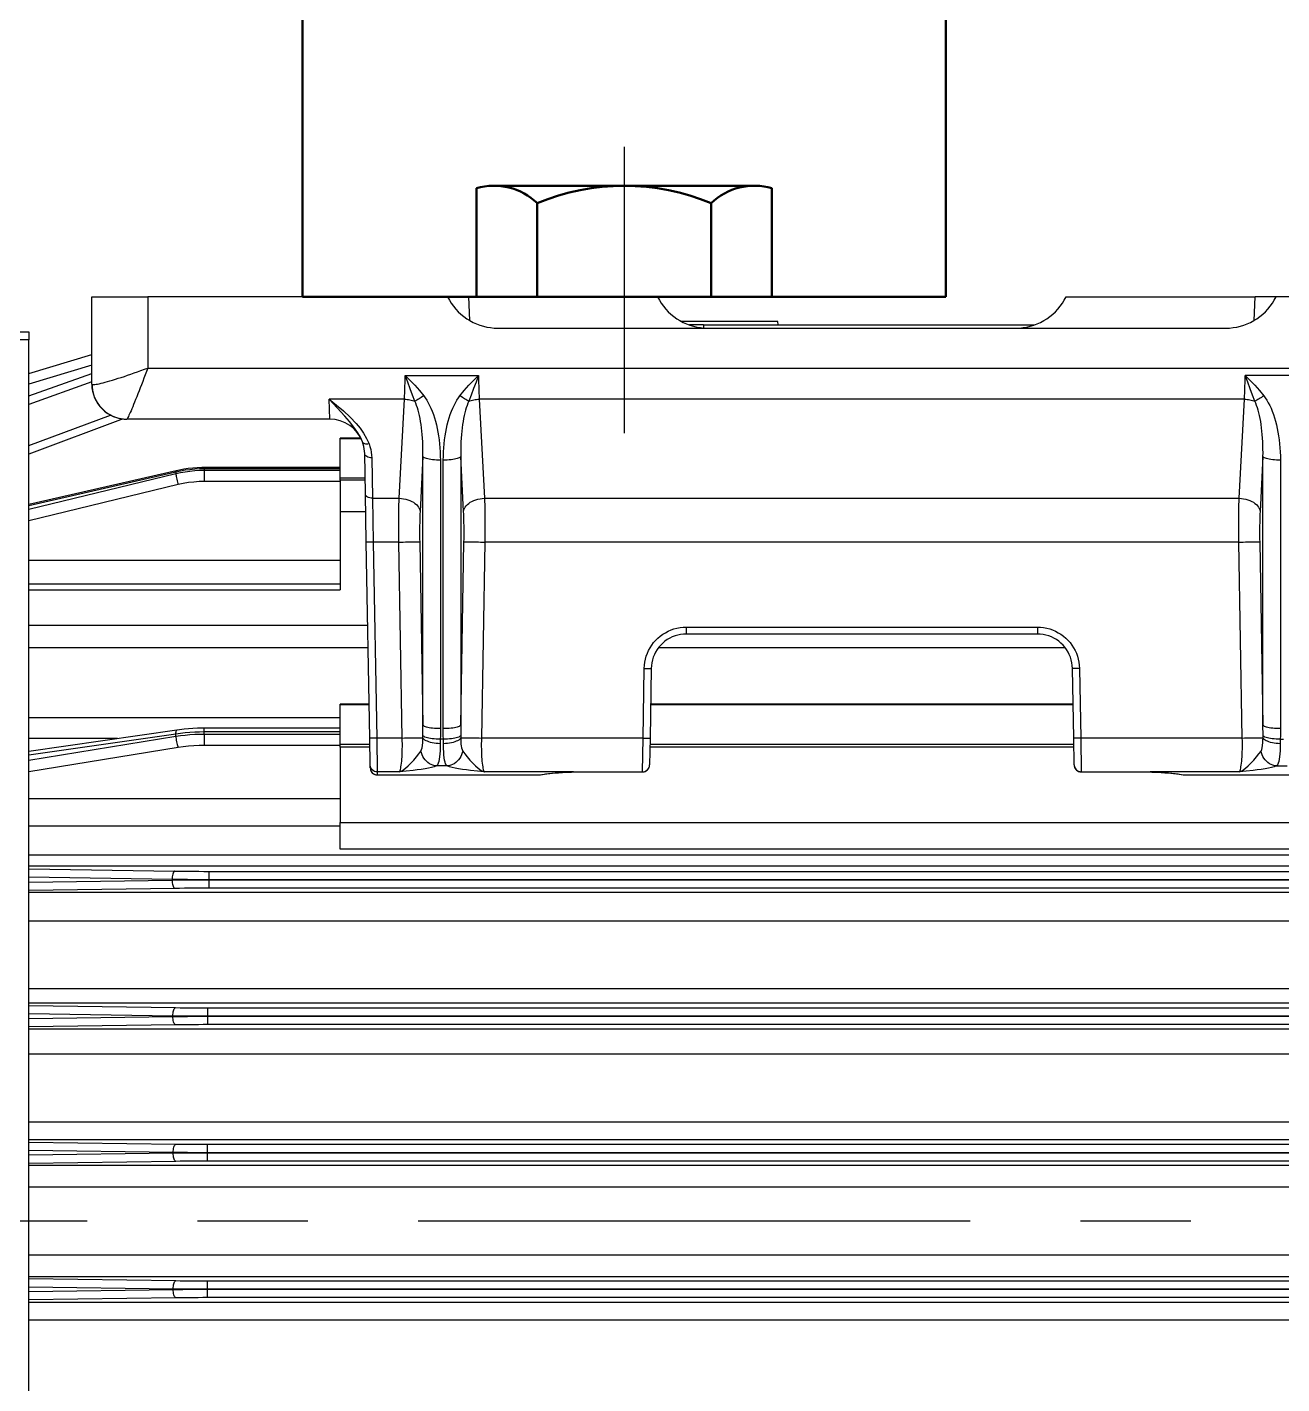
# Model space of a CAD drawing. Header units: millimetres. Extents: x 184 to 2141, y 95 to 1347.
# Drawn here: x 507.2 to 579.4, y 1015.4 to 1093.4 of the extents above; entities that cross this region are included whole.
import ezdxf

# ---------------------------------------------------------------- set-up
doc = ezdxf.new("R2010")
doc.units = ezdxf.units.MM
doc.linetypes.add('CENTER', pattern=[50.8, 31.75, -6.35, 6.35, -6.35])
doc.layers.add('gruba', color=7, linetype='Continuous', lineweight=50)
doc.layers.add('oś', color=151, linetype='CENTER')

msp = doc.modelspace()

# ---------------------------------------------------------------- linework, layer by layer
at = {"color": 7, "linetype": 'Continuous'}
for p, q in [((510.9, 1072.877), (510.9, 1077.89)), ((510.9, 1077.89), (514.122, 1077.89)), ((531.372, 1077.89), (514.122, 1077.89)), ((514.122, 1077.89), (514.122, 1073.804)), ((532.564, 1077.89), (531.372, 1077.89)), ((532.564, 1077.89), (543.453, 1077.89)), ((532.564, 1077.89), (532.632, 1076.539)), ((566.948, 1077.89), (577.837, 1077.89)), ((577.769, 1076.539), (577.837, 1077.89)), ((579.03, 1077.89), (577.837, 1077.89)), ((596.279, 1077.89), (579.03, 1077.89)), ((550.368, 1076.481), (544.818, 1076.481)), ((550.378, 1076.279), (550.368, 1076.481)), ((472.923, 1075.877), (507.276, 1075.877)), ((507.276, 1075.877), (507.276, 1075.424)), ((534.259, 1076.098), (576.142, 1076.098)), ((546.093, 1076.279), (545.276, 1076.279)), ((546.093, 1076.279), (565.125, 1076.279)), ((546.093, 1076.279), (546.093, 1076.108)), ((507.276, 1075.424), (472.923, 1075.424)), ((507.276, 971.167), (507.276, 1075.424)), ((507.276, 1073.492), (510.9, 1074.583)), ((510.9, 1073.965), (507.276, 1072.875)), ((507.276, 1072.207), (510.9, 1073.495)), ((514.122, 1073.804), (596.279, 1073.804)), ((528.923, 1073.376), (533.151, 1073.376)), ((581.478, 1073.376), (577.25, 1073.376)), ((510.9, 1073.001), (507.276, 1071.713)), ((528.88, 1072.014), (524.556, 1072.014)), ((524.588, 1070.863), (524.556, 1072.014)), ((528.581, 1066.309), (528.88, 1072.014)), ((577.207, 1072.014), (533.194, 1072.014)), ((533.194, 1072.014), (533.493, 1066.309)), ((576.909, 1066.309), (577.207, 1072.014)), ((507.276, 1069.339), (511.974, 1071.096)), ((512.706, 1070.874), (507.276, 1068.842)), ((524.588, 1070.863), (512.919, 1070.863)), ((526.379, 1069.771), (525.197, 1069.771)), ((525.197, 1069.736), (525.197, 1069.771)), ((525.197, 1067.487), (525.197, 1069.736)), ((526.397, 1069.736), (525.197, 1069.736)), ((526.642, 1066.561), (526.602, 1068.884)), ((527.004, 1068.633), (527.045, 1066.309)), ((529.95, 1068.705), (529.785, 1065.555)), ((529.95, 1053.261), (529.95, 1068.705)), ((532.289, 1065.555), (532.124, 1068.705)), ((532.124, 1068.705), (532.124, 1053.261)), ((578.277, 1068.705), (578.112, 1065.555)), ((578.277, 1053.261), (578.277, 1068.705)), ((515.759, 1067.897), (507.276, 1065.948)), ((515.736, 1067.816), (507.276, 1065.872)), ((515.736, 1067.816), (515.736, 1067.731)), ((525.197, 1068.079), (517.372, 1068.079)), ((517.372, 1068.001), (517.372, 1068.079)), ((517.372, 1068.001), (517.372, 1067.925)), ((525.197, 1068.001), (517.372, 1068.001)), ((517.372, 1067.925), (517.372, 1067.273)), ((517.372, 1067.925), (525.197, 1067.925)), ((530.953, 1068.502), (530.953, 1053.058)), ((531.121, 1053.058), (531.121, 1068.502)), ((579.28, 1068.502), (579.28, 1053.058)), ((507.276, 1065.684), (515.736, 1067.731)), ((515.867, 1067.095), (507.276, 1065.015)), ((525.197, 1067.273), (517.372, 1067.273)), ((525.197, 1067.346), (525.197, 1067.487)), ((525.197, 1067.487), (526.626, 1067.487)), ((525.197, 1067.346), (525.197, 1065.544)), ((526.629, 1067.346), (525.197, 1067.346)), ((526.691, 1063.79), (526.642, 1066.561)), ((527.045, 1066.309), (528.581, 1066.309)), ((527.045, 1066.309), (527.093, 1063.79)), ((533.493, 1066.309), (576.909, 1066.309)), ((525.197, 1065.544), (525.197, 1061.039)), ((525.197, 1065.544), (526.66, 1065.544)), ((526.887, 1052.516), (526.691, 1063.79)), ((528.559, 1063.79), (527.093, 1063.79)), ((527.093, 1063.79), (527.29, 1052.516)), ((528.759, 1052.516), (528.559, 1063.79)), ((529.762, 1063.792), (529.95, 1053.261)), ((532.124, 1053.261), (532.311, 1063.792)), ((533.515, 1063.79), (533.315, 1052.516)), ((576.886, 1063.79), (533.515, 1063.79)), ((577.087, 1052.516), (576.886, 1063.79)), ((578.09, 1063.792), (578.277, 1053.261)), ((507.276, 1062.742), (525.197, 1062.742)), ((525.197, 1061.368), (507.276, 1061.368)), ((507.276, 1061.039), (525.197, 1061.039)), ((507.276, 1059.016), (526.774, 1059.016)), ((545.098, 1058.895), (565.304, 1058.895)), ((545.098, 1058.895), (545.098, 1058.499)), ((565.304, 1058.499), (545.098, 1058.499)), ((565.304, 1058.895), (565.304, 1058.499)), ((507.276, 1057.724), (526.797, 1057.724)), ((543.51, 1057.724), (566.891, 1057.724)), ((542.612, 1052.516), (542.682, 1056.521)), ((543.084, 1056.521), (543.014, 1052.516)), ((567.387, 1052.516), (567.317, 1056.521)), ((567.72, 1056.521), (567.79, 1052.516)), ((526.854, 1054.455), (525.197, 1054.455)), ((525.197, 1054.42), (525.197, 1054.455)), ((525.197, 1052.171), (525.197, 1054.42)), ((526.854, 1054.42), (525.197, 1054.42)), ((567.353, 1054.455), (543.048, 1054.455)), ((567.354, 1054.42), (543.048, 1054.42)), ((507.276, 1053.694), (525.197, 1053.694)), ((515.799, 1052.973), (507.276, 1051.748)), ((525.197, 1053.084), (517.372, 1053.084)), ((517.372, 1052.864), (517.372, 1053.084)), ((515.736, 1052.748), (507.276, 1051.532)), ((507.276, 1051.242), (515.736, 1052.618)), ((512.376, 1052.481), (507.276, 1052.481)), ((515.736, 1052.618), (515.736, 1052.748)), ((517.372, 1052.748), (517.372, 1052.864)), ((525.197, 1052.864), (517.372, 1052.864)), ((517.372, 1052.748), (517.372, 1052.09)), ((517.372, 1052.748), (525.197, 1052.748)), ((526.915, 1050.958), (526.887, 1052.516)), ((528.759, 1052.516), (527.29, 1052.516)), ((527.29, 1052.516), (527.317, 1050.568)), ((529.952, 1052.52), (529.953, 1052.649)), ((530.949, 1052.448), (530.946, 1052.189)), ((531.125, 1052.448), (530.949, 1052.448)), ((531.128, 1052.189), (531.125, 1052.448)), ((532.121, 1052.649), (532.122, 1052.52)), ((542.612, 1052.516), (533.315, 1052.516)), ((542.585, 1050.576), (542.612, 1052.516)), ((543.014, 1052.516), (542.987, 1050.966)), ((567.414, 1050.966), (567.387, 1052.516)), ((577.087, 1052.516), (567.79, 1052.516)), ((567.79, 1052.516), (567.817, 1050.576)), ((578.279, 1052.52), (578.28, 1052.649)), ((579.276, 1052.448), (579.273, 1052.189)), ((579.276, 1052.448), (579.452, 1052.448)), ((515.867, 1051.97), (507.276, 1050.573)), ((525.197, 1052.09), (517.372, 1052.09)), ((525.197, 1051.991), (525.197, 1052.171)), ((525.197, 1052.171), (526.893, 1052.171)), ((525.197, 1051.991), (525.197, 1047.655)), ((526.897, 1051.991), (525.197, 1051.991)), ((567.396, 1051.991), (543.005, 1051.991)), ((543.008, 1052.171), (567.393, 1052.171)), ((526.917, 1050.797), (526.915, 1050.958)), ((531.344, 1050.908), (530.729, 1050.908)), ((579.057, 1050.908), (579.672, 1050.908)), ((527.317, 1050.568), (527.32, 1050.399)), ((528.592, 1050.568), (527.317, 1050.568)), ((527.32, 1050.399), (527.319, 1050.393)), ((527.32, 1050.399), (527.321, 1050.399)), ((527.321, 1050.399), (536.629, 1050.399)), ((527.321, 1050.399), (527.321, 1050.393)), ((527.321, 1050.393), (536.629, 1050.393)), ((538.619, 1050.568), (533.482, 1050.568)), ((536.629, 1050.399), (536.629, 1050.393)), ((538.619, 1050.568), (538.628, 1050.563)), ((539.125, 1050.576), (542.585, 1050.576)), ((539.125, 1050.576), (539.125, 1050.569)), ((539.125, 1050.569), (542.585, 1050.569)), ((542.585, 1050.576), (542.585, 1050.569)), ((567.817, 1050.576), (571.276, 1050.576)), ((567.817, 1050.569), (567.817, 1050.576)), ((567.817, 1050.569), (571.276, 1050.569)), ((571.276, 1050.576), (571.276, 1050.569)), ((571.773, 1050.563), (571.782, 1050.568)), ((576.92, 1050.568), (571.782, 1050.568)), ((573.772, 1050.399), (583.08, 1050.399)), ((573.772, 1050.393), (573.772, 1050.399)), ((573.772, 1050.393), (583.08, 1050.393)), ((507.276, 1049.045), (525.197, 1049.045)), ((525.197, 1046.131), (525.197, 1047.655)), ((525.197, 1047.655), (585.204, 1047.655)), ((525.197, 1047.445), (507.276, 1047.445)), ((585.204, 1046.131), (525.197, 1046.131)), ((507.276, 1045.791), (602.239, 1045.791)), ((602.239, 1045.153), (507.276, 1045.153)), ((507.276, 1044.987), (515.685, 1044.861)), ((515.516, 1044.378), (507.276, 1044.502)), ((515.516, 1044.378), (515.516, 1044.348)), ((517.63, 1044.847), (517.63, 1044.364)), ((517.63, 1044.847), (588.744, 1044.847)), ((507.276, 1044.225), (515.516, 1044.348)), ((515.685, 1043.865), (507.276, 1043.739)), ((507.276, 1043.648), (602.239, 1043.648)), ((588.744, 1044.364), (517.63, 1044.364)), ((517.63, 1044.364), (517.63, 1044.362)), ((517.63, 1044.362), (588.744, 1044.362)), ((517.63, 1044.362), (517.63, 1043.879)), ((588.744, 1043.879), (517.63, 1043.879)), ((602.239, 1041.975), (507.276, 1041.975)), ((507.276, 1038.112), (602.239, 1038.112)), ((602.239, 1037.267), (507.276, 1037.267)), ((507.276, 1037.127), (515.722, 1037.007)), ((515.561, 1036.524), (507.276, 1036.641)), ((517.576, 1036.511), (517.576, 1036.994)), ((517.576, 1036.994), (588.798, 1036.994)), ((507.276, 1036.379), (515.561, 1036.496)), ((515.722, 1036.013), (507.276, 1035.893)), ((507.276, 1035.795), (602.239, 1035.795)), ((515.561, 1036.524), (515.561, 1036.496)), ((588.798, 1036.511), (517.576, 1036.511)), ((517.576, 1036.511), (517.576, 1036.509)), ((517.576, 1036.026), (517.576, 1036.509)), ((517.576, 1036.509), (588.798, 1036.509)), ((588.798, 1036.026), (517.576, 1036.026)), ((602.239, 1034.328), (507.276, 1034.328)), ((507.276, 1030.445), (602.239, 1030.445)), ((602.239, 1029.392), (507.276, 1029.392)), ((507.276, 1029.27), (515.741, 1029.153)), ((515.583, 1028.67), (507.276, 1028.785)), ((517.549, 1028.658), (517.549, 1029.141)), ((517.549, 1029.141), (588.825, 1029.141)), ((507.276, 1028.529), (515.583, 1028.644)), ((515.741, 1028.161), (507.276, 1028.044)), ((515.583, 1028.67), (515.583, 1028.644)), ((588.825, 1028.658), (517.549, 1028.658)), ((517.549, 1028.658), (517.549, 1028.656)), ((517.549, 1028.656), (588.825, 1028.656)), ((517.549, 1028.173), (517.549, 1028.656)), ((588.825, 1028.173), (517.549, 1028.173)), ((507.276, 1027.935), (602.239, 1027.935)), ((602.239, 1026.675), (507.276, 1026.675)), ((507.276, 1022.785), (602.239, 1022.785)), ((602.239, 1021.525), (507.276, 1021.525)), ((507.276, 1021.416), (515.741, 1021.3)), ((517.549, 1020.804), (517.549, 1021.287)), ((517.549, 1021.287), (588.825, 1021.287)), ((515.583, 1020.817), (507.276, 1020.931)), ((507.276, 1020.676), (515.583, 1020.791)), ((515.741, 1020.308), (507.276, 1020.191)), ((515.583, 1020.791), (515.583, 1020.817)), ((588.825, 1020.804), (517.549, 1020.804)), ((517.549, 1020.803), (517.549, 1020.804)), ((517.549, 1020.32), (517.549, 1020.803)), ((517.549, 1020.803), (588.825, 1020.803)), ((588.825, 1020.32), (517.549, 1020.32)), ((507.276, 1020.069), (602.239, 1020.069)), ((602.239, 1019.016), (507.276, 1019.016))]:
    msp.add_line(p, q, dxfattribs=at)
at = {"color": 7, "linetype": 'Continuous', "flags": 128}
for points in [[(531.372, 1077.89), (531.471, 1077.705), (531.583, 1077.526), (531.705, 1077.355), (531.839, 1077.193), (531.983, 1077.039), (532.137, 1076.896), (532.3, 1076.762), (532.471, 1076.64), (532.65, 1076.529), (532.836, 1076.43), (533.028, 1076.343), (533.225, 1076.269), (533.426, 1076.208), (533.631, 1076.16), (533.839, 1076.126), (534.048, 1076.105), (534.259, 1076.098)], [(543.453, 1077.89), (543.553, 1077.705), (543.664, 1077.526), (543.787, 1077.355), (543.921, 1077.193), (544.065, 1077.039), (544.219, 1076.896), (544.382, 1076.762), (544.553, 1076.64), (544.732, 1076.529), (544.918, 1076.43), (545.109, 1076.343), (545.306, 1076.269), (545.508, 1076.208), (545.713, 1076.16), (545.921, 1076.126), (546.13, 1076.105), (546.341, 1076.098)], [(564.061, 1076.098), (564.271, 1076.105), (564.48, 1076.126), (564.688, 1076.16), (564.893, 1076.208), (565.095, 1076.269), (565.292, 1076.343), (565.484, 1076.43), (565.669, 1076.529), (565.848, 1076.64), (566.019, 1076.762), (566.182, 1076.896), (566.336, 1077.039), (566.48, 1077.193), (566.614, 1077.355), (566.737, 1077.526), (566.848, 1077.705), (566.948, 1077.89)], [(576.142, 1076.098), (576.353, 1076.105), (576.562, 1076.126), (576.77, 1076.16), (576.975, 1076.208), (577.177, 1076.269), (577.374, 1076.343), (577.565, 1076.43), (577.751, 1076.529), (577.93, 1076.64), (578.101, 1076.762), (578.264, 1076.896), (578.418, 1077.039), (578.562, 1077.193), (578.696, 1077.355), (578.819, 1077.526), (578.93, 1077.705), (579.03, 1077.89)], [(510.913, 1072.861), (510.936, 1072.853), (510.972, 1072.849), (511.02, 1072.85), (511.079, 1072.856), (511.15, 1072.866), (511.233, 1072.881), (511.326, 1072.901), (511.431, 1072.925), (511.545, 1072.954), (511.669, 1072.986), (511.803, 1073.024), (511.946, 1073.065), (512.097, 1073.11), (512.255, 1073.158), (512.421, 1073.211), (512.593, 1073.266), (512.771, 1073.325), (512.955, 1073.387), (513.142, 1073.451), (513.334, 1073.518), (513.528, 1073.587), (513.725, 1073.658), (513.923, 1073.73), (514.122, 1073.804)], [(514.122, 1073.804), (514.048, 1073.606), (513.973, 1073.41), (513.9, 1073.217), (513.827, 1073.027), (513.755, 1072.841), (513.684, 1072.66), (513.616, 1072.484), (513.549, 1072.314), (513.484, 1072.151), (513.422, 1071.996), (513.363, 1071.848), (513.306, 1071.709), (513.253, 1071.58), (513.202, 1071.459), (513.156, 1071.349), (513.113, 1071.249), (513.074, 1071.16), (513.039, 1071.082), (513.008, 1071.016), (512.981, 1070.961), (512.959, 1070.918), (512.941, 1070.888), (512.928, 1070.869), (512.919, 1070.863)], [(528.88, 1072.014), (528.891, 1072.186), (528.901, 1072.368), (528.909, 1072.557), (528.915, 1072.753), (528.919, 1072.956), (528.922, 1073.164), (528.923, 1073.376)], [(529.487, 1071.89), (529.354, 1072.245), (529.216, 1072.608), (529.073, 1072.985), (528.926, 1073.369), (528.923, 1073.376)], [(528.923, 1073.376), (528.927, 1073.371), (529.207, 1073.094), (529.48, 1072.811), (529.743, 1072.517), (529.992, 1072.212)], [(532.081, 1072.212), (532.329, 1072.516), (532.592, 1072.808), (532.866, 1073.093), (533.147, 1073.371), (533.151, 1073.376)], [(533.151, 1073.376), (533.148, 1073.369), (533.003, 1072.991), (532.862, 1072.62), (532.722, 1072.251), (532.587, 1071.89)], [(533.151, 1073.376), (533.152, 1073.164), (533.154, 1072.956), (533.159, 1072.753), (533.165, 1072.557), (533.173, 1072.368), (533.183, 1072.186), (533.194, 1072.014)], [(577.207, 1072.014), (577.219, 1072.186), (577.228, 1072.368), (577.236, 1072.557), (577.242, 1072.753), (577.247, 1072.956), (577.249, 1073.164), (577.25, 1073.376)], [(577.814, 1071.89), (577.681, 1072.245), (577.544, 1072.608), (577.4, 1072.985), (577.253, 1073.369), (577.25, 1073.376)], [(577.25, 1073.376), (577.255, 1073.371), (577.534, 1073.094), (577.807, 1072.811), (578.071, 1072.517), (578.32, 1072.212)], [(510.9, 1072.877), (510.902, 1072.872), (510.906, 1072.866), (510.913, 1072.861)], [(510.913, 1072.861), (510.921, 1072.696), (510.942, 1072.532), (510.977, 1072.37), (511.025, 1072.211), (511.086, 1072.057), (511.159, 1071.909), (511.245, 1071.767), (511.341, 1071.633), (511.448, 1071.507), (511.565, 1071.39), (511.692, 1071.284), (511.826, 1071.188), (511.968, 1071.103), (512.117, 1071.031), (512.27, 1070.971), (512.429, 1070.924), (512.59, 1070.89), (512.754, 1070.87), (512.919, 1070.863)], [(526.473, 1069.557), (526.355, 1069.824), (526.208, 1070.083), (525.982, 1070.409), (525.728, 1070.725), (525.454, 1071.038), (525.014, 1071.516), (524.56, 1072.009), (524.556, 1072.014)], [(524.556, 1072.014), (524.56, 1072.01), (524.971, 1071.676), (525.372, 1071.336), (525.757, 1070.981), (526.112, 1070.609), (526.336, 1070.337), (526.537, 1070.054), (526.712, 1069.752), (526.85, 1069.44)], [(528.88, 1072.014), (528.959, 1072.01), (529.038, 1072.002), (529.117, 1071.991), (529.194, 1071.977), (529.27, 1071.96), (529.344, 1071.94), (529.417, 1071.916), (529.487, 1071.89)], [(529.992, 1072.212), (529.924, 1072.163), (529.856, 1072.115), (529.79, 1072.07), (529.724, 1072.028), (529.661, 1071.988), (529.6, 1071.952), (529.542, 1071.919), (529.487, 1071.89)], [(529.95, 1068.705), (529.952, 1068.922), (529.951, 1069.137), (529.946, 1069.35), (529.938, 1069.561), (529.927, 1069.767), (529.912, 1069.97), (529.893, 1070.168), (529.871, 1070.361), (529.846, 1070.548), (529.818, 1070.729), (529.786, 1070.903), (529.752, 1071.069), (529.714, 1071.228), (529.674, 1071.379), (529.631, 1071.521), (529.585, 1071.653), (529.537, 1071.777), (529.487, 1071.89)], [(529.992, 1072.212), (530.084, 1072.086), (530.172, 1071.95), (530.256, 1071.805), (530.336, 1071.649), (530.412, 1071.485), (530.484, 1071.312), (530.551, 1071.13), (530.614, 1070.941), (530.671, 1070.745), (530.724, 1070.542), (530.771, 1070.333), (530.813, 1070.118), (530.85, 1069.898), (530.881, 1069.673), (530.907, 1069.445), (530.927, 1069.213), (530.941, 1068.978), (530.95, 1068.741), (530.953, 1068.502)], [(531.121, 1068.502), (531.124, 1068.741), (531.133, 1068.978), (531.147, 1069.213), (531.167, 1069.445), (531.193, 1069.673), (531.224, 1069.898), (531.261, 1070.118), (531.303, 1070.333), (531.35, 1070.542), (531.403, 1070.745), (531.46, 1070.941), (531.523, 1071.13), (531.59, 1071.312), (531.662, 1071.485), (531.738, 1071.649), (531.818, 1071.805), (531.902, 1071.95), (531.99, 1072.086), (532.081, 1072.212)], [(532.587, 1071.89), (532.532, 1071.919), (532.474, 1071.952), (532.413, 1071.988), (532.35, 1072.028), (532.284, 1072.07), (532.217, 1072.115), (532.15, 1072.163), (532.081, 1072.212)], [(532.587, 1071.89), (532.537, 1071.777), (532.488, 1071.653), (532.443, 1071.521), (532.4, 1071.379), (532.36, 1071.228), (532.322, 1071.069), (532.287, 1070.903), (532.256, 1070.729), (532.228, 1070.548), (532.203, 1070.361), (532.181, 1070.168), (532.162, 1069.97), (532.147, 1069.767), (532.136, 1069.561), (532.127, 1069.35), (532.123, 1069.137), (532.122, 1068.922), (532.124, 1068.705)], [(532.587, 1071.89), (532.657, 1071.916), (532.729, 1071.94), (532.804, 1071.96), (532.88, 1071.977), (532.957, 1071.991), (533.035, 1072.002), (533.114, 1072.01), (533.194, 1072.014)], [(577.207, 1072.014), (577.287, 1072.01), (577.366, 1072.002), (577.444, 1071.991), (577.522, 1071.977), (577.598, 1071.96), (577.672, 1071.94), (577.744, 1071.916), (577.814, 1071.89)], [(578.32, 1072.212), (578.252, 1072.163), (578.184, 1072.115), (578.117, 1072.07), (578.052, 1072.028), (577.988, 1071.988), (577.927, 1071.952), (577.869, 1071.919), (577.814, 1071.89)], [(578.277, 1068.705), (578.279, 1068.922), (578.278, 1069.137), (578.274, 1069.35), (578.266, 1069.561), (578.254, 1069.767), (578.239, 1069.97), (578.22, 1070.168), (578.199, 1070.361), (578.173, 1070.548), (578.145, 1070.729), (578.114, 1070.903), (578.079, 1071.069), (578.042, 1071.228), (578.001, 1071.379), (577.958, 1071.521), (577.913, 1071.653), (577.865, 1071.777), (577.814, 1071.89)], [(578.32, 1072.212), (578.411, 1072.086), (578.499, 1071.95), (578.583, 1071.805), (578.664, 1071.649), (578.74, 1071.485), (578.811, 1071.312), (578.878, 1071.13), (578.941, 1070.941), (578.998, 1070.745), (579.051, 1070.542), (579.098, 1070.333), (579.141, 1070.118), (579.177, 1069.898), (579.208, 1069.673), (579.234, 1069.445), (579.254, 1069.213), (579.269, 1068.978), (579.277, 1068.741), (579.28, 1068.502)], [(526.602, 1068.884), (526.595, 1069.022), (526.578, 1069.159), (526.552, 1069.294), (526.517, 1069.427), (526.473, 1069.557)], [(526.85, 1069.44), (526.786, 1069.43), (526.723, 1069.427), (526.664, 1069.431), (526.61, 1069.443), (526.562, 1069.463), (526.523, 1069.489), (526.493, 1069.521), (526.473, 1069.557)], [(526.85, 1069.44), (526.903, 1069.284), (526.945, 1069.124), (526.976, 1068.962), (526.996, 1068.798), (527.004, 1068.633)], [(527.004, 1068.633), (526.926, 1068.637), (526.851, 1068.651), (526.782, 1068.673), (526.721, 1068.705), (526.671, 1068.743), (526.634, 1068.787), (526.61, 1068.834), (526.602, 1068.884)], [(530.953, 1068.502), (530.838, 1068.504), (530.725, 1068.508), (530.615, 1068.515), (530.509, 1068.525), (530.409, 1068.538), (530.316, 1068.552), (530.231, 1068.57), (530.156, 1068.589), (530.091, 1068.609), (530.037, 1068.632), (529.996, 1068.655), (529.966, 1068.68), (529.95, 1068.705)], [(532.124, 1068.705), (532.108, 1068.68), (532.078, 1068.655), (532.036, 1068.632), (531.983, 1068.609), (531.918, 1068.589), (531.843, 1068.57), (531.758, 1068.552), (531.665, 1068.538), (531.565, 1068.525), (531.459, 1068.515), (531.349, 1068.508), (531.236, 1068.504), (531.121, 1068.502)], [(579.28, 1068.502), (579.165, 1068.504), (579.052, 1068.508), (578.942, 1068.515), (578.836, 1068.525), (578.736, 1068.538), (578.643, 1068.552), (578.559, 1068.57), (578.483, 1068.589), (578.418, 1068.609), (578.365, 1068.632), (578.323, 1068.655), (578.294, 1068.68), (578.277, 1068.705)], [(517.372, 1068.001), (517.096, 1067.996), (516.821, 1067.98), (516.546, 1067.954), (516.274, 1067.918), (516.004, 1067.872), (515.736, 1067.816)], [(515.736, 1067.731), (516.004, 1067.79), (516.274, 1067.839), (516.546, 1067.877), (516.821, 1067.904), (517.096, 1067.92), (517.372, 1067.925)], [(515.736, 1067.816), (515.739, 1067.855), (515.746, 1067.882), (515.756, 1067.896), (515.759, 1067.897)], [(517.372, 1068.079), (517.231, 1068.077), (516.97, 1068.068), (516.71, 1068.049), (516.451, 1068.02), (516.193, 1067.982), (515.938, 1067.936), (515.759, 1067.897)], [(515.736, 1067.731), (515.739, 1067.681), (515.746, 1067.622), (515.756, 1067.554), (515.769, 1067.479), (515.785, 1067.401), (515.803, 1067.322), (515.824, 1067.242), (515.845, 1067.166), (515.867, 1067.095)], [(517.372, 1067.273), (517.067, 1067.266), (516.764, 1067.244), (516.462, 1067.209), (516.163, 1067.159), (515.867, 1067.095)], [(527.045, 1066.309), (526.967, 1066.313), (526.892, 1066.327), (526.823, 1066.349), (526.762, 1066.381), (526.712, 1066.419), (526.674, 1066.463), (526.651, 1066.511), (526.642, 1066.561)], [(528.559, 1063.79), (528.556, 1064.019), (528.555, 1064.246), (528.554, 1064.471), (528.554, 1064.694), (528.555, 1064.914), (528.556, 1065.13), (528.558, 1065.342), (528.561, 1065.548), (528.565, 1065.749), (528.57, 1065.943), (528.575, 1066.13), (528.581, 1066.309)], [(528.581, 1066.309), (528.71, 1066.3), (528.837, 1066.283), (528.961, 1066.258), (529.081, 1066.224), (529.195, 1066.182), (529.302, 1066.133), (529.401, 1066.077), (529.491, 1066.015), (529.57, 1065.947), (529.638, 1065.875), (529.694, 1065.799), (529.738, 1065.719), (529.768, 1065.638), (529.785, 1065.555)], [(532.289, 1065.555), (532.306, 1065.638), (532.336, 1065.719), (532.38, 1065.799), (532.436, 1065.875), (532.504, 1065.947), (532.583, 1066.015), (532.673, 1066.077), (532.772, 1066.133), (532.879, 1066.182), (532.993, 1066.224), (533.113, 1066.258), (533.237, 1066.283), (533.364, 1066.3), (533.493, 1066.309)], [(533.493, 1066.309), (533.499, 1066.13), (533.504, 1065.943), (533.509, 1065.749), (533.512, 1065.548), (533.515, 1065.342), (533.518, 1065.13), (533.519, 1064.914), (533.52, 1064.694), (533.52, 1064.471), (533.519, 1064.246), (533.517, 1064.019), (533.515, 1063.79)], [(576.886, 1063.79), (576.884, 1064.019), (576.882, 1064.246), (576.881, 1064.471), (576.881, 1064.694), (576.882, 1064.914), (576.883, 1065.13), (576.886, 1065.342), (576.889, 1065.548), (576.893, 1065.749), (576.897, 1065.943), (576.903, 1066.13), (576.909, 1066.309)], [(576.909, 1066.309), (577.037, 1066.3), (577.164, 1066.283), (577.288, 1066.258), (577.408, 1066.224), (577.522, 1066.182), (577.629, 1066.133), (577.728, 1066.077), (577.818, 1066.015), (577.897, 1065.947), (577.966, 1065.875), (578.022, 1065.799), (578.065, 1065.719), (578.095, 1065.638), (578.112, 1065.555)], [(529.785, 1065.555), (529.778, 1065.404), (529.771, 1065.245), (529.766, 1065.08), (529.762, 1064.908), (529.76, 1064.731), (529.758, 1064.549), (529.757, 1064.363), (529.758, 1064.175), (529.76, 1063.984), (529.762, 1063.792)], [(532.311, 1063.792), (532.314, 1063.984), (532.316, 1064.175), (532.316, 1064.363), (532.316, 1064.549), (532.314, 1064.731), (532.311, 1064.908), (532.307, 1065.08), (532.302, 1065.245), (532.296, 1065.404), (532.289, 1065.555)], [(578.112, 1065.555), (578.105, 1065.404), (578.099, 1065.245), (578.094, 1065.08), (578.09, 1064.908), (578.087, 1064.731), (578.085, 1064.549), (578.085, 1064.363), (578.085, 1064.175), (578.087, 1063.984), (578.09, 1063.792)], [(527.093, 1063.79), (527.015, 1063.789), (526.939, 1063.788), (526.87, 1063.788), (526.809, 1063.787), (526.759, 1063.788), (526.721, 1063.788), (526.698, 1063.789), (526.691, 1063.79)], [(528.559, 1063.79), (528.687, 1063.792), (528.813, 1063.794), (528.937, 1063.796), (529.056, 1063.797), (529.17, 1063.798), (529.277, 1063.799), (529.376, 1063.799), (529.465, 1063.799), (529.545, 1063.799), (529.613, 1063.798), (529.67, 1063.797), (529.714, 1063.796), (529.745, 1063.794), (529.762, 1063.792)], [(532.311, 1063.792), (532.329, 1063.794), (532.36, 1063.796), (532.404, 1063.797), (532.461, 1063.798), (532.529, 1063.799), (532.608, 1063.799), (532.698, 1063.799), (532.797, 1063.799), (532.904, 1063.798), (533.017, 1063.797), (533.137, 1063.796), (533.26, 1063.794), (533.387, 1063.792), (533.515, 1063.79)], [(576.886, 1063.79), (577.014, 1063.792), (577.141, 1063.794), (577.264, 1063.796), (577.384, 1063.797), (577.497, 1063.798), (577.604, 1063.799), (577.703, 1063.799), (577.793, 1063.799), (577.872, 1063.799), (577.941, 1063.798), (577.997, 1063.797), (578.041, 1063.796), (578.072, 1063.794), (578.09, 1063.792)], [(542.682, 1056.521), (542.691, 1056.699), (542.714, 1056.876), (542.75, 1057.051), (542.799, 1057.223), (542.86, 1057.391), (542.934, 1057.554), (543.019, 1057.711), (543.116, 1057.861), (543.223, 1058.004), (543.341, 1058.138), (543.469, 1058.263), (543.605, 1058.379), (543.75, 1058.484), (543.902, 1058.578), (544.06, 1058.661), (544.224, 1058.732), (544.393, 1058.79), (544.566, 1058.836), (544.741, 1058.869), (544.919, 1058.888), (545.098, 1058.895)], [(545.098, 1058.499), (544.933, 1058.493), (544.77, 1058.472), (544.609, 1058.439), (544.451, 1058.393), (544.297, 1058.333), (544.149, 1058.262), (544.007, 1058.178), (543.872, 1058.084), (543.746, 1057.978), (543.629, 1057.863), (543.521, 1057.738), (543.424, 1057.605), (543.338, 1057.465), (543.264, 1057.318), (543.202, 1057.166), (543.153, 1057.009), (543.117, 1056.848), (543.094, 1056.685), (543.084, 1056.521)], [(565.304, 1058.895), (565.482, 1058.888), (565.66, 1058.869), (565.835, 1058.836), (566.008, 1058.79), (566.177, 1058.732), (566.341, 1058.661), (566.5, 1058.578), (566.652, 1058.484), (566.796, 1058.379), (566.932, 1058.263), (567.06, 1058.138), (567.178, 1058.004), (567.285, 1057.861), (567.382, 1057.711), (567.467, 1057.554), (567.541, 1057.391), (567.602, 1057.223), (567.651, 1057.051), (567.687, 1056.876), (567.71, 1056.699), (567.72, 1056.521)], [(567.317, 1056.521), (567.307, 1056.685), (567.284, 1056.848), (567.248, 1057.009), (567.199, 1057.166), (567.137, 1057.318), (567.063, 1057.465), (566.977, 1057.605), (566.88, 1057.738), (566.773, 1057.863), (566.655, 1057.978), (566.529, 1058.084), (566.394, 1058.178), (566.252, 1058.262), (566.104, 1058.333), (565.95, 1058.393), (565.793, 1058.439), (565.631, 1058.472), (565.468, 1058.493), (565.304, 1058.499)], [(542.682, 1056.521), (542.76, 1056.519), (542.836, 1056.519), (542.905, 1056.518), (542.966, 1056.518), (543.016, 1056.518), (543.054, 1056.519), (543.076, 1056.519), (543.084, 1056.521)], [(567.72, 1056.521), (567.641, 1056.519), (567.566, 1056.519), (567.496, 1056.518), (567.435, 1056.518), (567.385, 1056.518), (567.348, 1056.519), (567.325, 1056.519), (567.317, 1056.521)], [(515.736, 1052.748), (515.739, 1052.813), (515.746, 1052.869), (515.756, 1052.914), (515.769, 1052.947), (515.785, 1052.967), (515.799, 1052.973)], [(517.372, 1053.084), (517.235, 1053.083), (516.976, 1053.077), (516.717, 1053.065), (516.46, 1053.047), (516.204, 1053.024), (515.951, 1052.994), (515.799, 1052.973)], [(530.953, 1053.058), (530.838, 1053.06), (530.725, 1053.064), (530.615, 1053.071), (530.509, 1053.081), (530.409, 1053.093), (530.316, 1053.108), (530.231, 1053.125), (530.156, 1053.144), (530.091, 1053.165), (530.037, 1053.188), (529.996, 1053.211), (529.966, 1053.236), (529.95, 1053.261)], [(529.953, 1052.649), (529.952, 1052.852), (529.951, 1053.056), (529.95, 1053.261)], [(530.953, 1053.058), (530.952, 1052.854), (530.951, 1052.651), (530.949, 1052.448)], [(532.124, 1053.261), (532.108, 1053.236), (532.078, 1053.211), (532.036, 1053.188), (531.983, 1053.165), (531.918, 1053.144), (531.843, 1053.125), (531.758, 1053.108), (531.665, 1053.093), (531.565, 1053.081), (531.459, 1053.071), (531.349, 1053.064), (531.236, 1053.06), (531.121, 1053.058)], [(531.125, 1052.448), (531.123, 1052.651), (531.122, 1052.854), (531.121, 1053.058)], [(532.124, 1053.261), (532.123, 1053.056), (532.122, 1052.852), (532.121, 1052.649)], [(579.28, 1053.058), (579.165, 1053.06), (579.052, 1053.064), (578.942, 1053.071), (578.836, 1053.081), (578.736, 1053.093), (578.643, 1053.108), (578.559, 1053.125), (578.483, 1053.144), (578.418, 1053.165), (578.365, 1053.188), (578.323, 1053.211), (578.294, 1053.236), (578.277, 1053.261)], [(578.28, 1052.649), (578.279, 1052.852), (578.278, 1053.056), (578.277, 1053.261)], [(579.28, 1053.058), (579.28, 1052.854), (579.278, 1052.651), (579.276, 1052.448)], [(517.372, 1052.864), (517.096, 1052.861), (516.821, 1052.851), (516.546, 1052.835), (516.274, 1052.812), (516.004, 1052.783), (515.736, 1052.748)], [(515.736, 1052.618), (516.004, 1052.657), (516.274, 1052.69), (516.546, 1052.715), (516.821, 1052.733), (517.096, 1052.744), (517.372, 1052.748)], [(515.736, 1052.618), (515.739, 1052.546), (515.746, 1052.468), (515.756, 1052.388), (515.769, 1052.307), (515.785, 1052.227), (515.803, 1052.152), (515.824, 1052.082), (515.845, 1052.021), (515.867, 1051.97)], [(527.29, 1052.516), (527.212, 1052.515), (527.136, 1052.514), (527.066, 1052.513), (527.005, 1052.513), (526.955, 1052.513), (526.918, 1052.514), (526.895, 1052.515), (526.887, 1052.516)], [(528.592, 1050.568), (528.613, 1050.603), (528.633, 1050.651), (528.652, 1050.711), (528.669, 1050.783), (528.686, 1050.867), (528.701, 1050.962), (528.715, 1051.067), (528.727, 1051.182), (528.738, 1051.307), (528.747, 1051.439), (528.754, 1051.579), (528.759, 1051.725), (528.763, 1051.876), (528.765, 1052.032), (528.765, 1052.191), (528.763, 1052.353), (528.759, 1052.516)], [(528.759, 1052.516), (528.89, 1052.518), (529.019, 1052.52), (529.146, 1052.522), (529.267, 1052.523), (529.383, 1052.524), (529.492, 1052.525), (529.591, 1052.525), (529.681, 1052.525), (529.76, 1052.525), (529.828, 1052.524), (529.883, 1052.523), (529.924, 1052.521), (529.952, 1052.52)], [(529.836, 1051.77), (529.876, 1051.849), (529.906, 1051.95), (529.929, 1052.094), (529.943, 1052.258), (529.949, 1052.386), (529.952, 1052.52)], [(530.946, 1052.189), (530.827, 1052.196), (530.711, 1052.207), (530.597, 1052.223), (530.489, 1052.243), (530.387, 1052.268), (530.292, 1052.296), (530.207, 1052.327), (530.132, 1052.362), (530.068, 1052.399), (530.016, 1052.438), (529.977, 1052.478), (529.952, 1052.52)], [(530.949, 1052.448), (530.83, 1052.45), (530.712, 1052.457), (530.597, 1052.466), (530.488, 1052.477), (530.385, 1052.492), (530.29, 1052.509), (530.204, 1052.529), (530.129, 1052.55), (530.066, 1052.573), (530.015, 1052.597), (529.977, 1052.623), (529.953, 1052.649)], [(530.946, 1052.189), (530.94, 1051.984), (530.932, 1051.789), (530.921, 1051.608), (530.905, 1051.444), (530.885, 1051.297), (530.861, 1051.17), (530.83, 1051.066), (530.793, 1050.983), (530.749, 1050.924), (530.729, 1050.908)], [(532.121, 1052.649), (532.097, 1052.623), (532.059, 1052.597), (532.008, 1052.573), (531.945, 1052.55), (531.869, 1052.529), (531.784, 1052.509), (531.689, 1052.492), (531.586, 1052.477), (531.476, 1052.466), (531.362, 1052.457), (531.244, 1052.45), (531.125, 1052.448)], [(532.122, 1052.52), (532.097, 1052.478), (532.058, 1052.438), (532.006, 1052.399), (531.942, 1052.362), (531.867, 1052.327), (531.782, 1052.296), (531.687, 1052.268), (531.585, 1052.243), (531.476, 1052.223), (531.363, 1052.207), (531.246, 1052.196), (531.128, 1052.189)], [(531.344, 1050.908), (531.297, 1050.958), (531.257, 1051.031), (531.224, 1051.127), (531.197, 1051.245), (531.176, 1051.384), (531.159, 1051.541), (531.146, 1051.715), (531.136, 1051.904), (531.13, 1052.105), (531.128, 1052.189)], [(532.122, 1052.52), (532.15, 1052.521), (532.191, 1052.523), (532.246, 1052.524), (532.313, 1052.525), (532.393, 1052.525), (532.482, 1052.525), (532.582, 1052.525), (532.691, 1052.524), (532.806, 1052.523), (532.928, 1052.522), (533.054, 1052.52), (533.184, 1052.518), (533.315, 1052.516)], [(532.122, 1052.52), (532.129, 1052.286), (532.137, 1052.171), (532.149, 1052.062), (532.169, 1051.948), (532.198, 1051.847), (532.238, 1051.77)], [(533.315, 1052.516), (533.311, 1052.353), (533.309, 1052.191), (533.309, 1052.032), (533.311, 1051.876), (533.314, 1051.725), (533.32, 1051.579), (533.327, 1051.439), (533.336, 1051.307), (533.347, 1051.182), (533.359, 1051.067), (533.373, 1050.962), (533.388, 1050.867), (533.404, 1050.783), (533.422, 1050.711), (533.441, 1050.651), (533.461, 1050.603), (533.482, 1050.568)], [(542.612, 1052.516), (542.69, 1052.515), (542.766, 1052.514), (542.835, 1052.513), (542.896, 1052.513), (542.946, 1052.513), (542.984, 1052.514), (543.007, 1052.515), (543.014, 1052.516)], [(567.79, 1052.516), (567.711, 1052.515), (567.635, 1052.514), (567.566, 1052.513), (567.505, 1052.513), (567.455, 1052.513), (567.418, 1052.514), (567.395, 1052.515), (567.387, 1052.516)], [(576.92, 1050.568), (576.94, 1050.603), (576.96, 1050.651), (576.979, 1050.711), (576.997, 1050.783), (577.013, 1050.867), (577.028, 1050.962), (577.042, 1051.067), (577.054, 1051.182), (577.065, 1051.307), (577.074, 1051.439), (577.081, 1051.579), (577.087, 1051.725), (577.09, 1051.876), (577.092, 1052.032), (577.092, 1052.191), (577.09, 1052.353), (577.087, 1052.516)], [(577.087, 1052.516), (577.218, 1052.518), (577.347, 1052.52), (577.473, 1052.522), (577.595, 1052.523), (577.711, 1052.524), (577.819, 1052.525), (577.919, 1052.525), (578.009, 1052.525), (578.088, 1052.525), (578.155, 1052.524), (578.21, 1052.523), (578.251, 1052.521), (578.279, 1052.52)], [(578.164, 1051.77), (578.204, 1051.849), (578.233, 1051.95), (578.256, 1052.094), (578.271, 1052.258), (578.276, 1052.386), (578.279, 1052.52)], [(579.273, 1052.189), (579.155, 1052.196), (579.038, 1052.207), (578.925, 1052.223), (578.816, 1052.243), (578.714, 1052.268), (578.619, 1052.296), (578.534, 1052.327), (578.459, 1052.362), (578.395, 1052.399), (578.343, 1052.438), (578.305, 1052.478), (578.279, 1052.52)], [(579.276, 1052.448), (579.157, 1052.45), (579.039, 1052.457), (578.925, 1052.466), (578.815, 1052.477), (578.712, 1052.492), (578.617, 1052.509), (578.532, 1052.529), (578.457, 1052.55), (578.393, 1052.573), (578.342, 1052.597), (578.304, 1052.623), (578.28, 1052.649)], [(579.273, 1052.189), (579.268, 1051.984), (579.26, 1051.789), (579.248, 1051.608), (579.233, 1051.444), (579.213, 1051.297), (579.188, 1051.17), (579.157, 1051.066), (579.12, 1050.983), (579.076, 1050.924), (579.057, 1050.908)], [(517.372, 1052.09), (517.067, 1052.085), (516.764, 1052.071), (516.462, 1052.047), (516.163, 1052.013), (515.867, 1051.97)], [(528.592, 1050.568), (528.595, 1050.569), (528.77, 1050.654), (528.944, 1050.779), (529.1, 1050.918), (529.26, 1051.076), (529.419, 1051.248), (529.571, 1051.425), (529.712, 1051.602), (529.836, 1051.77)], [(530.729, 1050.908), (530.626, 1050.923), (530.524, 1050.95), (530.424, 1050.99), (530.328, 1051.041), (530.238, 1051.104), (530.154, 1051.177), (530.077, 1051.259), (530.009, 1051.349), (529.95, 1051.447), (529.901, 1051.551), (529.863, 1051.659), (529.836, 1051.77)], [(532.238, 1051.77), (532.211, 1051.659), (532.173, 1051.551), (532.124, 1051.447), (532.065, 1051.349), (531.997, 1051.259), (531.92, 1051.177), (531.836, 1051.104), (531.745, 1051.041), (531.65, 1050.99), (531.55, 1050.95), (531.448, 1050.923), (531.344, 1050.908)], [(532.238, 1051.77), (532.361, 1051.602), (532.502, 1051.425), (532.655, 1051.248), (532.814, 1051.076), (532.974, 1050.918), (533.13, 1050.779), (533.303, 1050.654), (533.479, 1050.569), (533.482, 1050.568)], [(576.92, 1050.568), (576.922, 1050.569), (577.098, 1050.654), (577.271, 1050.779), (577.427, 1050.918), (577.587, 1051.076), (577.746, 1051.248), (577.899, 1051.425), (578.04, 1051.602), (578.164, 1051.77)], [(579.057, 1050.908), (578.953, 1050.923), (578.851, 1050.95), (578.751, 1050.99), (578.656, 1051.041), (578.565, 1051.104), (578.481, 1051.177), (578.404, 1051.259), (578.336, 1051.349), (578.277, 1051.447), (578.229, 1051.551), (578.19, 1051.659), (578.164, 1051.77)], [(527.317, 1050.568), (527.24, 1050.576), (527.165, 1050.598), (527.096, 1050.634), (527.035, 1050.682), (526.985, 1050.741), (526.947, 1050.808), (526.924, 1050.881), (526.915, 1050.958)], [(526.917, 1050.797), (526.924, 1050.732), (526.941, 1050.665), (526.97, 1050.6), (527.01, 1050.541), (527.054, 1050.495), (527.111, 1050.453), (527.173, 1050.422), (527.24, 1050.402), (527.302, 1050.394), (527.319, 1050.393)], [(526.917, 1050.797), (526.926, 1050.719), (526.95, 1050.644), (526.988, 1050.575), (527.038, 1050.515), (527.099, 1050.466), (527.168, 1050.429), (527.243, 1050.406), (527.32, 1050.399)], [(530.729, 1050.908), (530.597, 1050.864), (530.442, 1050.823), (530.266, 1050.785), (530.073, 1050.749), (529.854, 1050.714), (529.621, 1050.681), (529.378, 1050.651), (528.993, 1050.609), (528.597, 1050.569), (528.592, 1050.568)], [(533.482, 1050.568), (533.476, 1050.569), (533.081, 1050.609), (532.695, 1050.651), (532.453, 1050.681), (532.22, 1050.714), (532.001, 1050.749), (531.808, 1050.785), (531.632, 1050.823), (531.476, 1050.864), (531.344, 1050.908)], [(542.584, 1050.571), (542.602, 1050.57), (542.668, 1050.578), (542.733, 1050.598), (542.792, 1050.627), (542.847, 1050.667), (542.894, 1050.715), (542.932, 1050.768), (542.961, 1050.83), (542.979, 1050.893), (542.987, 1050.961), (542.987, 1050.966)], [(542.585, 1050.576), (542.718, 1050.599), (542.836, 1050.663), (542.926, 1050.762), (542.977, 1050.886), (542.987, 1050.966)], [(567.414, 1050.966), (567.439, 1050.835), (567.507, 1050.72), (567.609, 1050.633), (567.735, 1050.585), (567.817, 1050.576)], [(567.414, 1050.965), (567.414, 1050.96), (567.422, 1050.894), (567.44, 1050.829), (567.47, 1050.768), (567.509, 1050.712), (567.557, 1050.664), (567.612, 1050.626), (567.674, 1050.596), (567.737, 1050.577), (567.806, 1050.57), (567.817, 1050.57)], [(579.057, 1050.908), (578.925, 1050.864), (578.769, 1050.823), (578.593, 1050.785), (578.4, 1050.749), (578.181, 1050.714), (577.948, 1050.681), (577.706, 1050.651), (577.32, 1050.609), (576.925, 1050.569), (576.92, 1050.568)], [(536.629, 1050.394), (536.644, 1050.394), (536.701, 1050.398), (536.717, 1050.401)], [(536.629, 1050.399), (536.642, 1050.399), (536.654, 1050.4), (536.657, 1050.401)], [(536.657, 1050.401), (536.822, 1050.427), (536.996, 1050.451), (537.178, 1050.473), (537.367, 1050.493), (537.564, 1050.511), (537.766, 1050.527), (537.973, 1050.541), (538.185, 1050.552), (538.401, 1050.561), (538.619, 1050.568)], [(536.657, 1050.401), (536.703, 1050.399), (536.716, 1050.4)], [(536.716, 1050.4), (536.79, 1050.412), (536.934, 1050.434), (537.086, 1050.454), (537.245, 1050.473), (537.41, 1050.49), (537.582, 1050.506), (537.758, 1050.52), (537.939, 1050.533), (538.124, 1050.543), (538.313, 1050.552), (538.504, 1050.559), (538.628, 1050.563)], [(538.619, 1050.568), (538.87, 1050.574), (539.125, 1050.576)], [(538.628, 1050.562), (538.74, 1050.565), (538.937, 1050.568), (539.125, 1050.569)], [(571.276, 1050.576), (571.529, 1050.574), (571.782, 1050.568)], [(571.276, 1050.569), (571.391, 1050.569), (571.585, 1050.567), (571.773, 1050.562)], [(571.773, 1050.563), (571.875, 1050.56), (572.066, 1050.553), (572.255, 1050.545), (572.441, 1050.534), (572.623, 1050.522), (572.8, 1050.508), (572.973, 1050.492), (573.139, 1050.475), (573.299, 1050.456), (573.452, 1050.436), (573.598, 1050.414), (573.685, 1050.4)], [(571.782, 1050.568), (572.001, 1050.561), (572.216, 1050.552), (572.428, 1050.541), (572.635, 1050.527), (572.837, 1050.511), (573.034, 1050.493), (573.223, 1050.473), (573.405, 1050.451), (573.579, 1050.427), (573.745, 1050.401)], [(573.685, 1050.401), (573.706, 1050.397), (573.76, 1050.393), (573.773, 1050.394)], [(573.685, 1050.4), (573.698, 1050.399), (573.745, 1050.401)], [(573.745, 1050.401), (573.756, 1050.399), (573.769, 1050.399), (573.772, 1050.399)], [(515.685, 1044.861), (515.657, 1044.851), (515.629, 1044.827), (515.603, 1044.79), (515.579, 1044.742), (515.558, 1044.683), (515.541, 1044.615), (515.528, 1044.54), (515.52, 1044.46), (515.516, 1044.378)], [(517.63, 1044.364), (517.322, 1044.364), (517.014, 1044.365), (516.708, 1044.367), (516.405, 1044.369), (516.104, 1044.371), (515.808, 1044.374), (515.516, 1044.378)], [(515.685, 1044.861), (515.954, 1044.857), (516.226, 1044.854), (516.503, 1044.852), (516.782, 1044.85), (517.063, 1044.848), (517.346, 1044.847), (517.63, 1044.847)], [(515.516, 1044.348), (515.808, 1044.352), (516.104, 1044.355), (516.405, 1044.358), (516.708, 1044.36), (517.014, 1044.361), (517.322, 1044.362), (517.63, 1044.362)], [(515.516, 1044.348), (515.52, 1044.266), (515.528, 1044.187), (515.541, 1044.112), (515.558, 1044.044), (515.579, 1043.985), (515.603, 1043.936), (515.629, 1043.899), (515.657, 1043.875), (515.685, 1043.865)], [(517.63, 1043.879), (517.346, 1043.879), (517.063, 1043.878), (516.782, 1043.877), (516.503, 1043.875), (516.226, 1043.872), (515.954, 1043.869), (515.685, 1043.865)], [(515.561, 1036.524), (515.564, 1036.606), (515.572, 1036.685), (515.585, 1036.76), (515.601, 1036.828), (515.621, 1036.887), (515.643, 1036.936), (515.668, 1036.973), (515.695, 1036.996), (515.722, 1037.007)], [(515.722, 1037.007), (515.979, 1037.003), (516.239, 1037), (516.503, 1036.998), (516.769, 1036.996), (517.037, 1036.995), (517.306, 1036.994), (517.576, 1036.994)], [(517.576, 1036.511), (517.282, 1036.511), (516.99, 1036.512), (516.699, 1036.513), (516.409, 1036.515), (516.123, 1036.517), (515.84, 1036.52), (515.561, 1036.524)], [(515.561, 1036.496), (515.84, 1036.5), (516.123, 1036.503), (516.409, 1036.505), (516.699, 1036.507), (516.99, 1036.508), (517.282, 1036.509), (517.576, 1036.509)], [(515.722, 1036.013), (515.695, 1036.023), (515.668, 1036.047), (515.643, 1036.084), (515.621, 1036.133), (515.601, 1036.192), (515.585, 1036.26), (515.572, 1036.335), (515.564, 1036.414), (515.561, 1036.496)], [(517.576, 1036.026), (517.306, 1036.026), (517.037, 1036.025), (516.769, 1036.024), (516.503, 1036.022), (516.239, 1036.02), (515.979, 1036.017), (515.722, 1036.013)], [(515.583, 1028.67), (515.587, 1028.752), (515.595, 1028.831), (515.606, 1028.906), (515.622, 1028.974), (515.642, 1029.033), (515.664, 1029.082), (515.688, 1029.119), (515.714, 1029.143), (515.741, 1029.153)], [(515.741, 1029.153), (515.991, 1029.15), (516.246, 1029.147), (516.503, 1029.145), (516.762, 1029.143), (517.023, 1029.142), (517.286, 1029.141), (517.549, 1029.141)], [(517.549, 1028.658), (517.263, 1028.658), (516.978, 1028.659), (516.694, 1028.66), (516.412, 1028.662), (516.132, 1028.664), (515.856, 1028.667), (515.583, 1028.67)], [(515.583, 1028.644), (515.856, 1028.647), (516.132, 1028.65), (516.412, 1028.652), (516.694, 1028.654), (516.978, 1028.655), (517.263, 1028.656), (517.549, 1028.656)], [(515.741, 1028.161), (515.714, 1028.171), (515.688, 1028.195), (515.664, 1028.231), (515.642, 1028.28), (515.622, 1028.339), (515.606, 1028.407), (515.595, 1028.482), (515.587, 1028.562), (515.583, 1028.644)], [(517.549, 1028.173), (517.286, 1028.173), (517.023, 1028.172), (516.762, 1028.171), (516.503, 1028.169), (516.246, 1028.167), (515.991, 1028.164), (515.741, 1028.161)], [(515.583, 1020.817), (515.587, 1020.899), (515.595, 1020.978), (515.606, 1021.053), (515.622, 1021.121), (515.642, 1021.18), (515.664, 1021.229), (515.688, 1021.266), (515.714, 1021.289), (515.741, 1021.3)], [(515.741, 1021.3), (515.991, 1021.296), (516.246, 1021.294), (516.503, 1021.291), (516.762, 1021.29), (517.023, 1021.288), (517.286, 1021.288), (517.549, 1021.287)], [(517.549, 1020.804), (517.263, 1020.805), (516.978, 1020.805), (516.694, 1020.807), (516.412, 1020.808), (516.132, 1020.811), (515.856, 1020.813), (515.583, 1020.817)], [(515.583, 1020.791), (515.856, 1020.794), (516.132, 1020.796), (516.412, 1020.799), (516.694, 1020.8), (516.978, 1020.802), (517.263, 1020.802), (517.549, 1020.803)], [(515.741, 1020.308), (515.714, 1020.318), (515.688, 1020.342), (515.664, 1020.378), (515.642, 1020.427), (515.622, 1020.486), (515.606, 1020.554), (515.595, 1020.629), (515.587, 1020.709), (515.583, 1020.791)], [(517.549, 1020.32), (517.286, 1020.32), (517.023, 1020.319), (516.762, 1020.318), (516.503, 1020.316), (516.246, 1020.314), (515.991, 1020.311), (515.741, 1020.308)]]:
    msp.add_lwpolyline(points, dxfattribs=at)
at = {"color": 7, "linetype": 'Continuous'}
for centre, start, end in [((512.914, 1072.877), 180, 270), ((524.588, 1068.849), 20.58861, 90)]:
    msp.add_arc(centre, 2.014, start, end, dxfattribs=at)
at = {"layer": 'gruba'}
for p, q in [((523.03, 1170.235), (523.03, 1077.89)), ((560.03, 1170.235), (560.03, 1077.89)), ((541.53, 1084.29), (534.003, 1084.29)), ((541.53, 1084.29), (549.058, 1084.29)), ((533.03, 1084.149), (533.03, 1077.89)), ((533.03, 1084.149), (533.03, 1083.29)), ((550.03, 1084.149), (550.03, 1077.89)), ((550.03, 1084.149), (550.03, 1083.29)), ((523.03, 1077.89), (523.03, 1082.89)), ((536.53, 1077.89), (536.53, 1083.29)), ((546.53, 1077.89), (546.53, 1083.29)), ((523.03, 1077.89), (560.03, 1077.89))]:
    msp.add_line(p, q, dxfattribs=at)
for centre, radius, start, end in [((534.032, 1080.669), 3.622, 46.37374, 106.04813), ((541.53, 1071.29), 13, 67.38014, 112.61986), ((549.029, 1080.669), 3.622, 73.95187, 133.62626)]:
    msp.add_arc(centre, radius, start, end, dxfattribs=at)
at = {"layer": 'oś'}
for p, q in [((541.53, 1086.531), (541.53, 1070.062)), ((1069.434, 1024.73), (446.223, 1024.73))]:
    msp.add_line(p, q, dxfattribs=at)

doc.saveas('drawing.dxf')
